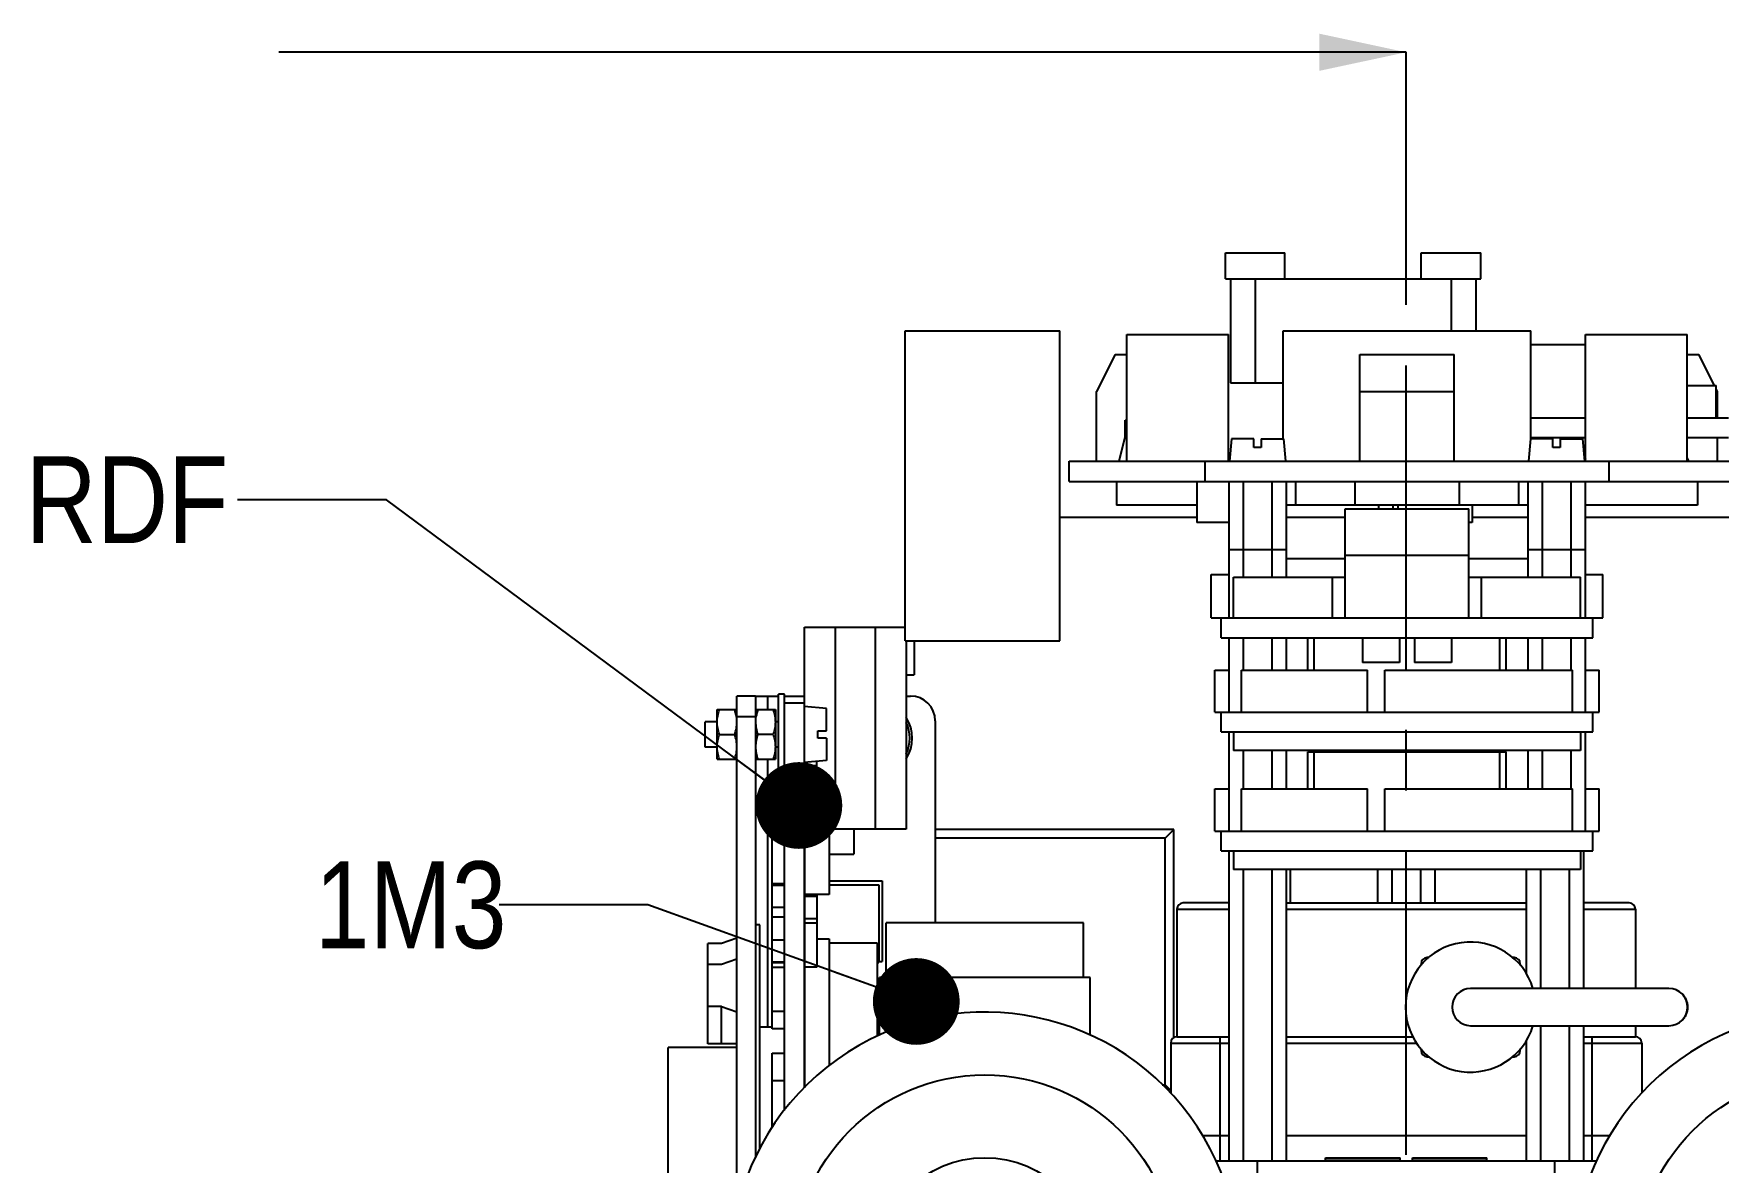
# Model space of a CAD drawing. Header units: millimetres. Extents: x 0 to 594, y 0 to 420.
# Drawn here: x 142 to 210, y 232.8 to 278.4 of the extents above; entities that cross this region are included whole.
import ezdxf

# ---------------------------------------------------------------- set-up
doc = ezdxf.new("R2010")
doc.units = ezdxf.units.MM
doc.header["$LTSCALE"] = 32.67
doc.linetypes.add('CENTER', pattern=[0.6, 0.375, -0.075, 0.075, -0.075])
doc.layers.get('0').update_dxf_attribs({"linetype": 'CONTINUOUS'})
for name, color, linetype in [('3_ALL_AXES', 7, 'CONTINUOUS'), ('7_ALL_FEATURES', 7, 'CONTINUOUS'), ('AXIS', 7, 'CONTINUOUS'), ('DEFAULT_1', 7, 'CENTER'), ('DSURF', 7, 'CONTINUOUS'), ('NOTE', 7, 'CONTINUOUS')]:
    doc.layers.add(name, color=color, linetype=linetype)
doc.styles.get("Standard").update_dxf_attribs({"font": 'txt', "width": 0.85})
doc.styles.add('TEXTSTYLE_2', font='txt', dxfattribs={"width": 0.85})
doc.dimstyles.get("Standard").update_dxf_attribs({"dimtxt": 3.5, "dimasz": 3.5, "dimexe": 1.5, "dimexo": 1, "dimtad": 1, "dimtxsty": 'STANDARD', "dimblk": '_FILLED', "dimblk1": '_FILLED', "dimblk2": '_FILLED', "dimcen": 0.09, "dimadec": 0, "dimazin": 0, "dimtol": 1, "dimtp": 0.01, "dimtm": 0.01, "dimtfac": 1, "dimtofl": 0, "dimtmove": 0, "dimatfit": 3, "dimldrblk": '_FILLED', "dimfxl": 1, "dimtolj": 1, "dimarcsym": 0})

# ---------------------------------------------------------------- blocks, each defined once
blk = doc.blocks.new('_FILLED')
at = {"color": 0, "linetype": 'BYBLOCK'}
blk.add_solid([(0, 0), (-1, 0.214), (-1, -0.214)], dxfattribs=at)

msp = doc.modelspace()

# ---------------------------------------------------------------- linework, layer by layer
at = {"color": 7, "linetype": 'CONTINUOUS'}
for p, q in [((190.338, 262.011), (190.259, 261.111)), ((191.234, 262.011), (190.338, 262.011)), ((191.234, 261.661), (191.234, 262.011)), ((191.534, 261.661), (191.234, 261.661)), ((191.534, 262.011), (191.534, 261.661)), ((191.534, 262.011), (192.431, 262.011)), ((192.431, 262.011), (192.509, 261.111)), ((202.403, 262.011), (202.324, 261.111)), ((203.299, 262.011), (202.403, 262.011)), ((203.299, 261.661), (203.299, 262.011)), ((203.599, 261.661), (203.299, 261.661)), ((203.599, 262.011), (203.599, 261.661)), ((203.599, 262.011), (204.496, 262.011)), ((204.496, 262.011), (204.574, 261.111)), ((183.792, 260.281), (183.792, 261.111)), ((183.792, 261.111), (211.042, 261.111)), ((189.272, 260.281), (189.272, 261.111)), ((205.562, 261.111), (205.562, 260.281)), ((183.792, 260.281), (211.042, 260.281)), ((190.23, 260.281), (190.23, 254.781)), ((190.807, 260.281), (190.807, 256.431)), ((191.962, 260.281), (191.962, 256.431)), ((192.539, 260.281), (192.539, 256.431)), ((202.295, 260.281), (202.295, 256.431)), ((202.872, 260.281), (202.872, 256.431)), ((204.027, 260.281), (204.027, 256.431)), ((204.604, 260.281), (204.604, 254.781)), ((194.917, 254.781), (194.917, 259.181)), ((194.917, 259.181), (199.917, 259.181)), ((196.262, 259.331), (196.262, 259.181)), ((196.839, 259.331), (196.839, 259.181)), ((199.917, 254.781), (199.917, 259.181)), ((183.417, 258.841), (188.942, 258.841)), ((192.539, 258.841), (194.917, 258.841)), ((200.042, 258.841), (202.295, 258.841)), ((204.604, 258.841), (217.156, 258.841)), ((192.539, 257.531), (190.23, 257.531)), ((192.539, 257.181), (194.917, 257.181)), ((194.917, 257.315), (199.917, 257.315)), ((199.917, 257.181), (202.295, 257.181)), ((204.604, 257.531), (202.295, 257.531)), ((189.517, 254.781), (189.517, 256.531)), ((189.517, 256.531), (190.23, 256.531)), ((190.417, 254.781), (190.417, 256.431)), ((190.417, 256.431), (194.917, 256.431)), ((194.417, 254.781), (194.417, 256.431)), ((199.917, 256.431), (204.417, 256.431)), ((200.417, 254.781), (200.417, 256.431)), ((204.417, 254.781), (204.417, 256.431)), ((204.604, 256.531), (205.317, 256.531)), ((205.317, 254.781), (205.317, 256.531)), ((173.107, 251.205), (173.107, 254.409)), ((173.107, 254.409), (177.167, 254.409)), ((174.357, 246.259), (174.357, 254.409)), ((175.957, 254.409), (175.957, 246.259)), ((189.517, 254.781), (205.317, 254.781)), ((189.917, 253.981), (189.917, 254.781)), ((204.917, 253.981), (204.917, 254.781)), ((177.207, 253.861), (177.207, 246.259)), ((177.532, 253.861), (177.532, 252.491)), ((189.917, 253.981), (204.917, 253.981)), ((190.23, 253.981), (190.23, 250.981)), ((190.807, 253.981), (190.807, 252.681)), ((191.962, 253.981), (191.962, 252.681)), ((192.539, 253.981), (192.539, 252.681)), ((193.417, 252.681), (193.417, 253.981)), ((193.667, 252.681), (193.667, 253.981)), ((201.167, 252.681), (201.167, 253.981)), ((201.417, 252.681), (201.417, 253.981)), ((202.295, 253.981), (202.295, 252.681)), ((202.872, 253.981), (202.872, 252.681)), ((204.027, 253.981), (204.027, 252.681)), ((204.604, 253.981), (204.604, 250.981)), ((177.207, 252.491), (177.532, 252.491)), ((189.667, 250.981), (189.667, 252.681)), ((189.667, 252.681), (190.23, 252.681)), ((190.742, 250.981), (190.742, 252.681)), ((190.742, 252.681), (195.817, 252.681)), ((195.817, 250.981), (195.817, 252.681)), ((196.517, 250.981), (196.517, 252.681)), ((196.517, 252.681), (204.092, 252.681)), ((204.092, 250.981), (204.092, 252.681)), ((204.604, 252.681), (205.167, 252.681)), ((205.167, 250.981), (205.167, 252.681)), ((171.134, 251.631), (171.634, 251.631)), ((171.634, 251.081), (171.634, 251.631)), ((172.059, 248.456), (172.059, 251.706)), ((172.309, 251.706), (172.059, 251.706)), ((172.309, 234.91), (172.309, 251.706)), ((169.584, 249.081), (169.584, 251.081)), ((169.584, 251.081), (170.384, 251.081)), ((171.134, 251.081), (171.934, 251.081)), ((171.934, 251.081), (171.934, 249.081)), ((172.309, 251.351), (173.097, 251.351)), ((173.097, 251.351), (173.097, 235.817)), ((173.997, 251.128), (173.097, 251.206)), ((173.997, 250.231), (173.997, 251.128)), ((189.667, 250.981), (205.167, 250.981)), ((189.917, 250.181), (189.917, 250.981)), ((204.917, 250.181), (204.917, 250.981)), ((169.097, 249.569), (169.097, 250.594)), ((169.584, 250.594), (169.097, 250.594)), ((172.059, 250.594), (171.934, 250.594)), ((173.647, 249.931), (173.647, 250.231)), ((173.647, 250.231), (173.997, 250.231)), ((189.917, 250.181), (204.917, 250.181)), ((190.23, 250.181), (190.23, 246.181)), ((204.604, 250.181), (204.604, 246.181)), ((169.584, 249.569), (169.097, 249.569)), ((169.674, 250.081), (170.295, 250.081)), ((171.845, 250.081), (171.224, 250.081)), ((172.059, 249.569), (171.934, 249.569)), ((173.997, 249.931), (173.647, 249.931)), ((173.997, 249.931), (173.997, 249.035)), ((190.807, 249.431), (190.807, 247.881)), ((191.962, 249.431), (191.962, 247.881)), ((192.539, 249.431), (192.539, 247.881)), ((196.262, 249.431), (196.262, 249.381)), ((196.839, 249.431), (196.839, 249.381)), ((197.994, 249.431), (197.994, 249.381)), ((198.571, 249.431), (198.571, 249.381)), ((202.295, 249.431), (202.295, 247.881)), ((202.872, 249.431), (202.872, 247.881)), ((204.027, 249.431), (204.027, 247.881)), ((169.584, 249.081), (170.384, 249.081)), ((171.134, 249.081), (171.934, 249.081)), ((171.634, 238.27), (171.634, 249.081)), ((173.997, 249.035), (173.097, 248.956)), ((173.107, 248.957), (173.107, 235.827)), ((173.607, 248.811), (173.107, 248.811)), ((173.607, 247.876), (173.607, 249.001)), ((193.417, 247.881), (193.417, 249.381)), ((193.417, 249.381), (201.417, 249.381)), ((193.667, 247.881), (193.667, 249.381)), ((201.167, 247.881), (201.167, 249.381)), ((201.417, 247.881), (201.417, 249.381)), ((171.809, 240.886), (171.809, 248.43)), ((172.309, 248.43), (171.809, 248.43)), ((172.309, 248.456), (172.059, 248.456)), ((173.097, 248.601), (173.107, 248.601)), ((171.809, 247.668), (172.309, 247.668)), ((173.107, 247.922), (173.607, 247.922)), ((173.107, 247.876), (174.106, 247.876)), ((174.106, 247.876), (174.106, 243.626)), ((189.667, 246.181), (189.667, 247.881)), ((189.667, 247.881), (190.23, 247.881)), ((190.742, 246.181), (190.742, 247.881)), ((190.742, 247.881), (195.817, 247.881)), ((195.817, 246.181), (195.817, 247.881)), ((196.517, 246.181), (196.517, 247.881)), ((196.517, 247.881), (204.092, 247.881)), ((204.092, 246.181), (204.092, 247.881)), ((204.604, 247.881), (205.167, 247.881)), ((205.167, 246.181), (205.167, 247.881)), ((177.207, 246.259), (174.106, 246.259)), ((175.097, 246.259), (175.097, 245.251)), ((189.667, 246.181), (205.167, 246.181)), ((189.917, 245.381), (189.917, 246.181)), ((204.917, 245.381), (204.917, 246.181)), ((172.309, 245.89), (171.809, 245.89)), ((189.917, 245.381), (204.917, 245.381)), ((190.23, 245.381), (190.23, 232.881)), ((204.539, 245.381), (204.539, 239.831)), ((173.097, 245.251), (173.107, 245.251)), ((174.106, 245.251), (175.097, 245.251)), ((172.309, 244.049), (171.809, 244.049)), ((173.097, 244.176), (173.107, 244.176)), ((174.106, 244.176), (176.247, 244.176)), ((174.106, 244.009), (176.106, 244.009)), ((176.106, 244.009), (176.106, 240.882)), ((176.247, 244.176), (176.247, 240.926)), ((190.807, 244.631), (190.807, 232.881)), ((191.962, 244.631), (191.962, 232.881)), ((192.539, 244.631), (192.539, 232.881)), ((196.23, 244.631), (196.23, 243.281)), ((196.807, 244.631), (196.807, 243.281)), ((197.962, 244.631), (197.962, 243.281)), ((198.539, 244.631), (198.539, 243.281)), ((202.23, 244.631), (202.23, 240.432)), ((202.807, 244.631), (202.807, 239.831)), ((203.962, 244.631), (203.962, 239.831)), ((172.309, 243.985), (171.809, 243.985)), ((174.106, 243.626), (173.107, 243.626)), ((173.607, 243.541), (173.107, 243.541)), ((173.607, 243.626), (173.607, 240.696)), ((172.309, 243.096), (171.809, 243.096)), ((172.309, 242.715), (171.809, 242.715)), ((173.107, 242.652), (173.607, 242.652)), ((188.134, 243.031), (188.134, 237.881)), ((188.134, 243.031), (190.23, 243.031)), ((190.23, 243.281), (188.384, 243.281)), ((192.539, 243.281), (202.23, 243.281)), ((192.539, 243.031), (202.23, 243.031)), ((206.384, 243.281), (204.539, 243.281)), ((204.539, 243.031), (206.634, 243.031)), ((206.634, 243.031), (206.634, 239.831)), ((171.309, 242.401), (171.134, 242.401)), ((171.309, 233.389), (171.309, 242.401)), ((173.107, 242.474), (173.607, 242.474)), ((169.209, 237.601), (169.209, 241.651)), ((169.759, 241.651), (169.209, 241.651)), ((170.384, 241.86), (169.759, 241.651)), ((172.309, 241.782), (171.809, 241.782)), ((173.097, 241.676), (173.107, 241.676)), ((173.607, 241.841), (174.106, 241.841)), ((174.106, 241.841), (174.106, 236.717)), ((174.106, 241.676), (176.047, 241.676)), ((176.047, 241.676), (176.047, 237.901)), ((169.759, 240.801), (169.209, 240.801)), ((170.384, 241.01), (169.759, 240.801)), ((172.309, 240.893), (171.809, 240.893)), ((171.809, 240.886), (172.309, 240.886)), ((171.809, 238.207), (171.809, 240.874)), ((171.809, 240.874), (172.309, 240.874)), ((172.309, 240.683), (171.809, 240.683)), ((173.607, 240.696), (173.107, 240.696)), ((176.047, 240.882), (176.106, 240.882)), ((176.106, 240.926), (176.247, 240.926)), ((197.984, 240.831), (197.984, 240.77)), ((198.029, 240.831), (197.984, 240.831)), ((198.234, 241.081), (198.234, 241.019)), ((198.304, 241.081), (198.234, 241.081)), ((201.734, 241.081), (201.665, 241.081)), ((201.734, 241.019), (201.734, 241.081)), ((201.984, 240.831), (201.94, 240.831)), ((201.984, 240.77), (201.984, 240.831)), ((169.759, 239.101), (169.209, 239.101)), ((169.759, 237.601), (169.759, 239.101)), ((169.759, 239.101), (170.384, 238.893)), ((172.309, 238.905), (171.809, 238.905)), ((171.809, 238.27), (171.309, 238.27)), ((172.309, 238.207), (171.809, 238.207)), ((188.134, 237.881), (190.23, 237.881)), ((189.884, 232.881), (189.884, 237.881)), ((192.539, 237.881), (197.661, 237.881)), ((202.807, 238.331), (202.807, 232.881)), ((203.962, 238.331), (203.962, 232.881)), ((204.539, 238.331), (204.539, 232.881)), ((204.539, 237.881), (206.634, 237.881)), ((204.884, 232.881), (204.884, 237.881)), ((206.634, 238.331), (206.634, 237.881)), ((167.609, 230.751), (167.609, 237.451)), ((170.384, 237.451), (167.609, 237.451)), ((170.384, 237.601), (169.209, 237.601)), ((171.809, 234.346), (171.809, 237.225)), ((171.809, 237.225), (172.309, 237.225)), ((187.884, 237.631), (187.884, 235.616)), ((187.884, 237.631), (190.23, 237.631)), ((192.539, 237.631), (197.811, 237.631)), ((197.984, 237.393), (197.984, 237.331)), ((197.984, 237.331), (198.029, 237.331)), ((201.94, 237.331), (201.984, 237.331)), ((201.984, 237.331), (201.984, 237.393)), ((202.158, 237.631), (202.23, 237.631)), ((202.23, 237.73), (202.23, 232.881)), ((204.539, 237.631), (206.884, 237.631)), ((206.884, 237.631), (206.884, 235.616)), ((173.097, 236.751), (173.107, 236.751)), ((198.234, 237.144), (198.234, 237.081)), ((198.234, 237.081), (198.304, 237.081)), ((201.665, 237.081), (201.734, 237.081)), ((201.734, 237.081), (201.734, 237.144)), ((171.809, 236.124), (172.309, 236.124)), ((171.891, 234.346), (171.809, 234.346)), ((171.809, 234.211), (171.809, 234.333)), ((171.883, 234.333), (171.809, 234.333)), ((190.23, 233.881), (189.16, 233.881)), ((202.23, 233.881), (192.539, 233.881)), ((205.608, 233.881), (204.539, 233.881)), ((194.134, 232.906), (194.134, 233.006)), ((194.134, 233.006), (197.134, 233.006)), ((194.159, 232.881), (194.134, 232.906)), ((194.134, 232.906), (197.134, 232.906)), ((197.109, 232.881), (197.134, 232.906)), ((197.134, 232.906), (197.134, 233.006)), ((197.634, 232.906), (197.634, 233.006)), ((197.634, 233.006), (200.634, 233.006)), ((197.659, 232.881), (197.634, 232.906)), ((197.634, 232.906), (200.634, 232.906)), ((200.609, 232.881), (200.634, 232.906)), ((200.634, 232.906), (200.634, 233.006))]:
    msp.add_line(p, q, dxfattribs=at)
for centre, radius, start, end in [((168.852, 250.553), 1.534, 8.42585, 12.17606), ((172.667, 250.553), 1.534, 167.82467, 171.57517), ((175.959, 249.931), 1.5, 326.43174, 33.56824), ((175.959, 249.931), 1.4, 333.26114, 26.73884), ((188.384, 243.031), 0.25, 90, 180), ((206.384, 243.031), 0.25, 0, 90), ((199.984, 239.081), 2.625, 16.63937, 343.36063), ((198.234, 240.831), 0.25, 90, 180), ((201.734, 240.831), 0.25, 0, 90), ((188.134, 237.631), 0.25, 90, 180), ((206.634, 237.631), 0.25, 0, 90), ((198.234, 237.331), 0.25, 180, 270), ((201.734, 237.331), 0.25, 270, 360)]:
    msp.add_arc(centre, radius, start, end, dxfattribs=at)
for points, knots in [([(169.584, 250.581), (169.584, 250.624), (169.588, 250.708), (169.613, 250.877), (169.647, 251), (169.674, 251.081)], [0, 0, 0, 0, 0.248924, 0.498397, 1, 1, 1, 1]), ([(170.352, 250.876), (170.348, 250.894), (170.332, 250.963), (170.312, 251.031), (170.295, 251.081)], [0, 0, 0, 0, 0.249375, 1, 1, 1, 1]), ([(171.224, 251.081), (171.218, 251.064), (171.196, 250.997), (171.178, 250.928), (171.167, 250.876)], [0, 0, 0, 0, 0.250717, 1, 1, 1, 1]), ([(171.845, 251.081), (171.872, 251), (171.906, 250.877), (171.93, 250.708), (171.934, 250.624), (171.934, 250.581)], [0, 0, 0, 0, 0.501603, 0.751076, 1, 1, 1, 1]), ([(169.674, 250.081), (169.647, 250.162), (169.613, 250.286), (169.588, 250.454), (169.584, 250.539), (169.584, 250.581)], [0, 0, 0, 0, 0.501603, 0.751076, 1, 1, 1, 1]), ([(170.295, 250.081), (170.322, 250.162), (170.356, 250.286), (170.38, 250.454), (170.384, 250.539), (170.384, 250.581)], [0, 0, 0, 0, 0.501603, 0.751076, 1, 1, 1, 1]), ([(171.134, 250.581), (171.134, 250.539), (171.138, 250.454), (171.163, 250.286), (171.197, 250.162), (171.224, 250.081)], [0, 0, 0, 0, 0.248924, 0.498397, 1, 1, 1, 1]), ([(171.934, 250.581), (171.934, 250.539), (171.93, 250.454), (171.906, 250.286), (171.872, 250.162), (171.845, 250.081)], [0, 0, 0, 0, 0.248924, 0.498397, 1, 1, 1, 1]), ([(169.584, 249.581), (169.584, 249.624), (169.588, 249.708), (169.613, 249.877), (169.647, 250), (169.674, 250.081)], [0, 0, 0, 0, 0.248924, 0.498397, 1, 1, 1, 1]), ([(169.674, 249.081), (169.647, 249.162), (169.613, 249.286), (169.588, 249.454), (169.584, 249.539), (169.584, 249.581)], [0, 0, 0, 0, 0.501603, 0.751076, 1, 1, 1, 1]), ([(170.384, 249.581), (170.384, 249.624), (170.38, 249.708), (170.356, 249.877), (170.322, 250), (170.295, 250.081)], [0, 0, 0, 0, 0.248924, 0.498397, 1, 1, 1, 1]), ([(170.295, 249.081), (170.322, 249.162), (170.356, 249.286), (170.38, 249.454), (170.384, 249.539), (170.384, 249.581)], [0, 0, 0, 0, 0.501603, 0.751076, 1, 1, 1, 1]), ([(171.224, 250.081), (171.197, 250), (171.163, 249.877), (171.138, 249.708), (171.134, 249.624), (171.134, 249.581)], [0, 0, 0, 0, 0.501603, 0.751076, 1, 1, 1, 1]), ([(171.134, 249.581), (171.134, 249.539), (171.138, 249.454), (171.163, 249.286), (171.197, 249.162), (171.224, 249.081)], [0, 0, 0, 0, 0.248924, 0.498397, 1, 1, 1, 1]), ([(171.845, 250.081), (171.872, 250), (171.906, 249.877), (171.93, 249.708), (171.934, 249.624), (171.934, 249.581)], [0, 0, 0, 0, 0.501603, 0.751076, 1, 1, 1, 1]), ([(171.934, 249.581), (171.934, 249.539), (171.93, 249.454), (171.906, 249.286), (171.872, 249.162), (171.845, 249.081)], [0, 0, 0, 0, 0.248924, 0.498397, 1, 1, 1, 1])]:
    msp.add_open_spline(points, degree=3, knots=knots, dxfattribs=at)
at = {"layer": '3_ALL_AXES', "color": 7, "linetype": 'CONTINUOUS'}
for p, q in [((190.092, 268.461), (190.092, 269.511)), ((190.092, 269.511), (192.492, 269.511)), ((192.492, 268.461), (192.492, 269.511)), ((197.992, 268.461), (197.992, 269.511)), ((197.992, 269.511), (200.392, 269.511)), ((200.392, 268.461), (200.392, 269.511)), ((190.092, 268.461), (200.392, 268.461)), ((190.292, 268.461), (190.292, 264.261)), ((191.292, 268.461), (191.292, 264.261)), ((199.192, 268.461), (199.192, 266.361)), ((200.192, 268.461), (200.192, 266.361)), ((186.117, 261.111), (186.117, 266.211)), ((186.117, 266.211), (190.217, 266.211)), ((190.217, 261.111), (190.217, 266.211)), ((204.617, 261.111), (204.617, 266.211)), ((204.617, 266.211), (208.717, 266.211)), ((208.717, 261.111), (208.717, 266.211)), ((188.942, 260.281), (188.942, 258.631)), ((188.942, 259.331), (185.692, 259.331)), ((192.917, 259.331), (192.539, 259.331)), ((197.042, 259.331), (197.042, 259.181)), ((200.042, 259.331), (200.042, 258.631)), ((190.23, 258.631), (188.942, 258.631)), ((200.042, 258.631), (199.917, 258.631))]:
    msp.add_line(p, q, dxfattribs=at)
for centre, radius in [((180.384, 228.631), 7.714), ((214.384, 228.631), 7.714), ((180.384, 228.631), 4.375)]:
    msp.add_circle(centre, radius, dxfattribs=at)
for centre in [(180.384, 228.631), (214.384, 228.631)]:
    msp.add_arc(centre, 10.25, 220.08343, 217.92534, dxfattribs=at)
at = {"layer": '7_ALL_FEATURES', "color": 7, "linetype": 'CONTINUOUS'}
for p, q in [((200.192, 268.461), (200.192, 266.361)), ((192.417, 262.011), (192.417, 266.361)), ((192.417, 266.361), (202.417, 266.361)), ((202.417, 262.011), (202.417, 266.361)), ((202.417, 265.811), (204.617, 265.811)), ((185.642, 265.411), (184.892, 263.911)), ((185.642, 265.411), (186.117, 265.411)), ((195.517, 261.111), (195.517, 265.411)), ((195.517, 265.411), (199.317, 265.411)), ((199.317, 261.111), (199.317, 265.411)), ((208.717, 265.411), (209.192, 265.411)), ((209.817, 264.161), (209.192, 265.411)), ((184.892, 261.111), (184.892, 263.911)), ((190.292, 264.261), (192.417, 264.261)), ((195.517, 263.911), (199.317, 263.911)), ((208.717, 264.161), (209.892, 264.161)), ((209.892, 262.861), (209.892, 264.161)), ((209.942, 263.911), (209.892, 264.011)), ((209.942, 262.861), (209.942, 263.911)), ((186.042, 262.111), (186.042, 262.761)), ((186.042, 262.761), (186.117, 262.761)), ((202.417, 262.861), (204.617, 262.861)), ((208.717, 262.861), (210.392, 262.861)), ((186.042, 262.111), (185.792, 261.111)), ((202.417, 262.061), (204.617, 262.061)), ((208.717, 262.061), (210.392, 262.061)), ((209.942, 261.111), (209.942, 262.061)), ((204.617, 261.211), (204.573, 261.124)), ((208.792, 261.111), (208.717, 261.261)), ((185.692, 260.281), (185.692, 259.331)), ((192.917, 260.281), (192.917, 259.331)), ((195.317, 260.281), (195.317, 259.331)), ((199.517, 260.281), (199.517, 259.331)), ((201.917, 260.281), (201.917, 259.331)), ((209.142, 260.281), (209.142, 259.331)), ((202.295, 259.331), (192.917, 259.331)), ((209.142, 259.331), (204.604, 259.331)), ((171.134, 251.631), (170.384, 251.631)), ((171.134, 251.631), (171.134, 233.004)), ((171.634, 251.631), (172.059, 251.631)), ((172.309, 251.631), (173.107, 251.631)), ((177.207, 251.631), (177.384, 251.631)), ((171.134, 250.796), (170.384, 250.796)), ((178.384, 250.631), (178.384, 242.481)), ((190.417, 250.181), (190.417, 249.431)), ((204.417, 250.181), (204.417, 249.431)), ((204.417, 249.431), (190.417, 249.431)), ((188.004, 246.241), (178.384, 246.241)), ((187.654, 245.891), (188.004, 246.241)), ((188.004, 237.839), (188.004, 246.241)), ((187.654, 245.891), (178.384, 245.891)), ((187.654, 235.941), (187.654, 245.891)), ((190.417, 245.381), (190.417, 244.631)), ((204.417, 245.381), (204.417, 244.631)), ((204.417, 244.631), (190.417, 244.631)), ((192.704, 244.631), (192.704, 243.281)), ((187.539, 235.941), (187.654, 235.941)), ((187.654, 235.941), (187.884, 235.711)), ((191.384, 232.131), (191.384, 232.881)), ((203.384, 232.131), (203.384, 232.881))]:
    msp.add_line(p, q, dxfattribs=at)
at = {"layer": '7_ALL_FEATURES', "color": 3, "linetype": 'CONTINUOUS'}
for p, q in [((170.384, 230.844), (170.384, 251.631)), ((189.687, 232.881), (205.081, 232.881))]:
    msp.add_line(p, q, dxfattribs=at)
at = {"layer": '7_ALL_FEATURES', "color": 7, "linetype": 'CONTINUOUS'}
for centre in [(180.384, 228.631), (214.384, 228.631)]:
    msp.add_circle(centre, 7.714, dxfattribs=at)
msp.add_arc((177.384, 250.631), 1, 0, 90, dxfattribs=at)
at = {"layer": 'AXIS', "color": 7, "linetype": 'CONTINUOUS'}
for p, q in [((177.167, 253.861), (177.167, 266.361)), ((177.167, 266.361), (183.417, 266.361)), ((183.417, 253.861), (183.417, 266.361)), ((177.167, 253.861), (183.417, 253.861)), ((195.617, 253.981), (195.617, 252.981)), ((197.117, 253.981), (197.117, 252.981)), ((197.717, 253.981), (197.717, 252.981)), ((199.217, 253.981), (199.217, 252.981)), ((197.117, 252.981), (195.617, 252.981)), ((199.217, 252.981), (197.717, 252.981)), ((176.409, 240.281), (176.409, 242.481)), ((184.359, 242.481), (176.409, 242.481)), ((184.359, 240.281), (184.359, 242.481)), ((176.134, 237.946), (176.134, 240.281)), ((184.634, 240.281), (176.134, 240.281)), ((184.634, 237.946), (184.634, 240.281))]:
    msp.add_line(p, q, dxfattribs=at)
at = {"layer": 'DEFAULT_1', "color": 7, "linetype": 'CENTER'}
msp.add_line((197.384, 267.604), (197.384, 277.604), dxfattribs=at)
at = {"layer": 'DEFAULT_1', "color": 9, "linetype": 'CENTER'}
msp.add_line((197.384, 135.106), (197.384, 267.604), dxfattribs=at)
at = {"layer": 'DSURF', "color": 7, "linetype": 'CONTINUOUS'}
for p, q in [((207.984, 239.831), (199.984, 239.831)), ((199.984, 238.331), (207.984, 238.331))]:
    msp.add_line(p, q, dxfattribs=at)
for centre, start, end in [((199.984, 239.081), 90.00035, 269.99984), ((207.984, 239.081), 270, 90)]:
    msp.add_arc(centre, 0.75, start, end, dxfattribs=at)
for points, knots in [([(208.486, 239.639), (208.563, 239.57), (208.688, 239.395), (208.734, 239.185), (208.734, 239.081)], [0, 0, 0, 0, 0.499861, 1, 1, 1, 1]), ([(208.734, 239.081), (208.734, 238.977), (208.688, 238.768), (208.563, 238.593), (208.486, 238.524)], [0, 0, 0, 0, 0.500139, 1, 1, 1, 1])]:
    msp.add_open_spline(points, degree=3, knots=knots, dxfattribs=at)

# ---------------------------------------------------------------- texts
at = {"layer": 'NOTE', "color": 2, "linetype": 'CONTINUOUS', "char_height": 3.5, "attachment_point": 1, "line_spacing_factor": 0.9, "style": 'TEXTSTYLE_2'}
for s, insert, width in [('RDF', (141.687, 261.302), 12.82969), ('1M3', (153.35, 244.956), 11.15625)]:
    msp.add_mtext(s, dxfattribs=dict(at, insert=insert, width=width))

# ---------------------------------------------------------------- leaders
at = {"color": 7, "linetype": 'CONTINUOUS'}
msp.add_leader([(197.384, 277.604), (151.896, 277.604)], dimstyle='STANDARD', override={"dimtad": 0}, dxfattribs=at)
at = {"layer": 'NOTE', "color": 2, "linetype": 'CONTINUOUS'}
for points in [[(172.883, 247.215), (156.24, 259.552), (150.24, 259.552)], [(177.619, 239.308), (166.787, 243.206), (160.787, 243.206)]]:
    msp.add_leader(points, dimstyle='STANDARD', override={"dimtad": 0, "dimldrblk": 'DOT'}, dxfattribs=at)

doc.saveas('drawing.dxf')
